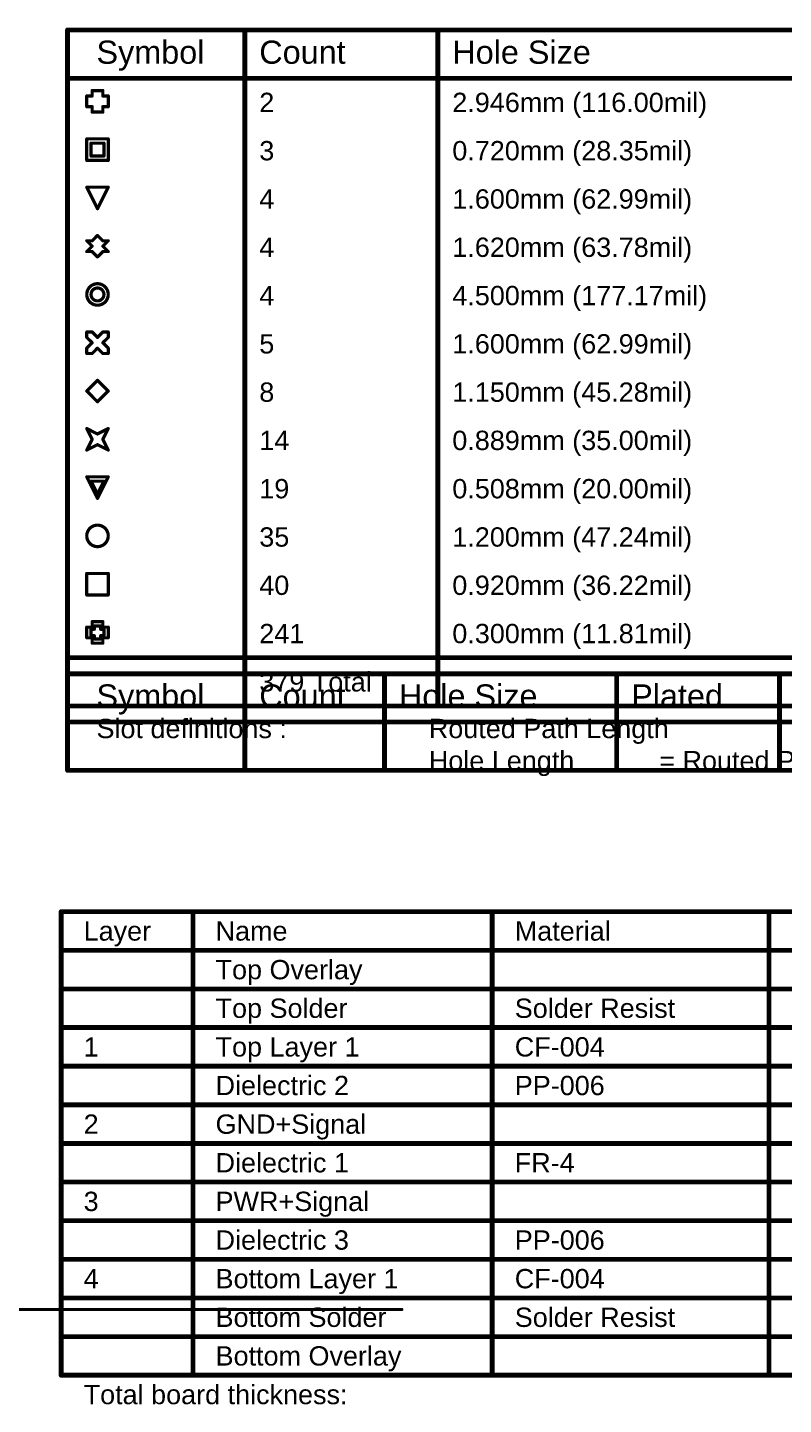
# Model space of a CAD drawing. Header units: inches. Extents: x -0.1 to 17.9, y -0.8 to 4.8.
# Drawn here: x 4.147 to 6.496, y -0.025 to 4.252 of the extents above; entities that cross this region are included whole.
import ezdxf

# ---------------------------------------------------------------- set-up
doc = ezdxf.new("R2010")
doc.units = ezdxf.units.IN
doc.header["$MEASUREMENT"] = 0
for name, color, linetype in [('Drill Drawing', 1, 'Continuous'), ('Fabrication', 76, 'Continuous'), ('Mechanical 8', 56, 'Continuous')]:
    doc.layers.add(name, color=color, linetype=linetype)
doc.styles.add('Arial', font='', dxfattribs={"height": 0.2})
doc.styles.get('Arial').set_extended_font_data('Arial')

msp = doc.modelspace()

# ---------------------------------------------------------------- linework, layer by layer
at = {"layer": 'Drill Drawing'}
for points in [[(4.2715, 4.2449, 0.015, 0.015, 0), (17.8797, 4.2449, 0.015, 0.015, 0)], [(4.2715, 2.1449, 0.015, 0.015, 0), (4.2715, 4.2449, 0.015, 0.015, 0)], [(4.8224, 2.1449, 0.015, 0.015, 0), (4.8224, 4.2449, 0.015, 0.015, 0)], [(5.4222, 2.1449, 0.015, 0.015, 0), (5.4222, 4.2449, 0.015, 0.015, 0)], [(4.2715, 4.0949, 0.015, 0.015, 0), (17.8797, 4.0949, 0.015, 0.015, 0)], [(4.3313, 4.0066, 0.01, 0.01, 0), (4.3313, 4.0399, 0.01, 0.01, 0)], [(4.3313, 4.0399, 0.01, 0.01, 0), (4.348, 4.0399, 0.01, 0.01, 0)], [(4.348, 4.0399, 0.01, 0.01, 0), (4.348, 4.0566, 0.01, 0.01, 0)], [(4.348, 4.0566, 0.01, 0.01, 0), (4.3813, 4.0566, 0.01, 0.01, 0)], [(4.3813, 4.0399, 0.01, 0.01, 0), (4.3813, 4.0566, 0.01, 0.01, 0)], [(4.3813, 4.0399, 0.01, 0.01, 0), (4.398, 4.0399, 0.01, 0.01, 0)], [(4.398, 4.0066, 0.01, 0.01, 0), (4.398, 4.0399, 0.01, 0.01, 0)], [(4.3313, 4.0066, 0.01, 0.01, 0), (4.348, 4.0066, 0.01, 0.01, 0)], [(4.348, 3.9899, 0.01, 0.01, 0), (4.348, 4.0066, 0.01, 0.01, 0)], [(4.348, 3.9899, 0.01, 0.01, 0), (4.3813, 3.9899, 0.01, 0.01, 0)], [(4.3813, 4.0066, 0.01, 0.01, 0), (4.398, 4.0066, 0.01, 0.01, 0)], [(4.3813, 3.9899, 0.01, 0.01, 0), (4.3813, 4.0066, 0.01, 0.01, 0)], [(4.3313, 3.9066, 0.01, 0.01, 0), (4.398, 3.9066, 0.01, 0.01, 0)], [(4.3313, 3.8399, 0.01, 0.01, 0), (4.3313, 3.9066, 0.01, 0.01, 0)], [(4.3446, 3.8933, 0.01, 0.01, 0), (4.3846, 3.8933, 0.01, 0.01, 0)], [(4.3446, 3.8533, 0.01, 0.01, 0), (4.3446, 3.8933, 0.01, 0.01, 0)], [(4.3846, 3.8533, 0.01, 0.01, 0), (4.3846, 3.8933, 0.01, 0.01, 0)], [(4.398, 3.8399, 0.01, 0.01, 0), (4.398, 3.9066, 0.01, 0.01, 0)], [(4.3446, 3.8533, 0.01, 0.01, 0), (4.3846, 3.8533, 0.01, 0.01, 0)], [(4.3313, 3.8399, 0.01, 0.01, 0), (4.398, 3.8399, 0.01, 0.01, 0)], [(4.3313, 3.7566, 0.01, 0.01, 0), (4.398, 3.7566, 0.01, 0.01, 0)], [(4.3313, 3.7566, 0.01, 0.01, 0), (4.3646, 3.6899, 0.01, 0.01, 0)], [(4.3646, 3.6899, 0.01, 0.01, 0), (4.398, 3.7566, 0.01, 0.01, 0)], [(4.3313, 3.5899, 0.01, 0.01, 0), (4.348, 3.5733, 0.01, 0.01, 0)], [(4.3313, 3.5899, 0.01, 0.01, 0), (4.348, 3.5899, 0.01, 0.01, 0)], [(4.348, 3.5899, 0.01, 0.01, 0), (4.3646, 3.6066, 0.01, 0.01, 0)], [(4.3646, 3.6066, 0.01, 0.01, 0), (4.3813, 3.5899, 0.01, 0.01, 0)], [(4.3813, 3.5899, 0.01, 0.01, 0), (4.398, 3.5899, 0.01, 0.01, 0)], [(4.3813, 3.5733, 0.01, 0.01, 0), (4.398, 3.5899, 0.01, 0.01, 0)], [(4.3313, 3.5566, 0.01, 0.01, 0), (4.348, 3.5733, 0.01, 0.01, 0)], [(4.3313, 3.5566, 0.01, 0.01, 0), (4.348, 3.5566, 0.01, 0.01, 0)], [(4.348, 3.5566, 0.01, 0.01, 0), (4.3646, 3.5399, 0.01, 0.01, 0)], [(4.3646, 3.5399, 0.01, 0.01, 0), (4.3813, 3.5566, 0.01, 0.01, 0)], [(4.3813, 3.5733, 0.01, 0.01, 0), (4.398, 3.5566, 0.01, 0.01, 0)], [(4.3813, 3.5566, 0.01, 0.01, 0), (4.398, 3.5566, 0.01, 0.01, 0)], [(4.3313, 3.2899, 0.01, 0.01, 0), (4.3313, 3.3066, 0.01, 0.01, 0)], [(4.3313, 3.3066, 0.01, 0.01, 0), (4.348, 3.3066, 0.01, 0.01, 0)], [(4.3313, 3.2899, 0.01, 0.01, 0), (4.348, 3.2733, 0.01, 0.01, 0)], [(4.348, 3.3066, 0.01, 0.01, 0), (4.3646, 3.2899, 0.01, 0.01, 0)], [(4.3646, 3.2899, 0.01, 0.01, 0), (4.3813, 3.3066, 0.01, 0.01, 0)], [(4.3813, 3.3066, 0.01, 0.01, 0), (4.398, 3.3066, 0.01, 0.01, 0)], [(4.3813, 3.2733, 0.01, 0.01, 0), (4.398, 3.2899, 0.01, 0.01, 0)], [(4.398, 3.2899, 0.01, 0.01, 0), (4.398, 3.3066, 0.01, 0.01, 0)], [(4.3313, 3.2566, 0.01, 0.01, 0), (4.348, 3.2733, 0.01, 0.01, 0)], [(4.3313, 3.2399, 0.01, 0.01, 0), (4.3313, 3.2566, 0.01, 0.01, 0)], [(4.348, 3.2399, 0.01, 0.01, 0), (4.3646, 3.2566, 0.01, 0.01, 0)], [(4.3646, 3.2566, 0.01, 0.01, 0), (4.3813, 3.2399, 0.01, 0.01, 0)], [(4.3813, 3.2733, 0.01, 0.01, 0), (4.398, 3.2566, 0.01, 0.01, 0)], [(4.398, 3.2399, 0.01, 0.01, 0), (4.398, 3.2566, 0.01, 0.01, 0)], [(4.3313, 3.2399, 0.01, 0.01, 0), (4.348, 3.2399, 0.01, 0.01, 0)], [(4.3813, 3.2399, 0.01, 0.01, 0), (4.398, 3.2399, 0.01, 0.01, 0)], [(4.3313, 3.1233, 0.01, 0.01, 0), (4.3646, 3.1566, 0.01, 0.01, 0)], [(4.3313, 3.1233, 0.01, 0.01, 0), (4.3646, 3.0899, 0.01, 0.01, 0)], [(4.3646, 3.1566, 0.01, 0.01, 0), (4.398, 3.1233, 0.01, 0.01, 0)], [(4.3646, 3.0899, 0.01, 0.01, 0), (4.398, 3.1233, 0.01, 0.01, 0)], [(4.3313, 3.0066, 0.01, 0.01, 0), (4.3646, 2.9899, 0.01, 0.01, 0)], [(4.3313, 3.0066, 0.01, 0.01, 0), (4.348, 2.9733, 0.01, 0.01, 0)], [(4.3646, 2.9899, 0.01, 0.01, 0), (4.398, 3.0066, 0.01, 0.01, 0)], [(4.3813, 2.9733, 0.01, 0.01, 0), (4.398, 3.0066, 0.01, 0.01, 0)], [(4.3313, 2.9399, 0.01, 0.01, 0), (4.348, 2.9733, 0.01, 0.01, 0)], [(4.3313, 2.9399, 0.01, 0.01, 0), (4.3646, 2.9566, 0.01, 0.01, 0)], [(4.3646, 2.9566, 0.01, 0.01, 0), (4.398, 2.9399, 0.01, 0.01, 0)], [(4.3813, 2.9733, 0.01, 0.01, 0), (4.398, 2.9399, 0.01, 0.01, 0)], [(4.3313, 2.8566, 0.01, 0.01, 0), (4.398, 2.8566, 0.01, 0.01, 0)], [(4.3313, 2.8566, 0.01, 0.01, 0), (4.3646, 2.7899, 0.01, 0.01, 0)], [(4.3446, 2.8433, 0.01, 0.01, 0), (4.3846, 2.8433, 0.01, 0.01, 0)], [(4.3446, 2.8433, 0.01, 0.01, 0), (4.3646, 2.8033, 0.01, 0.01, 0)], [(4.3646, 2.7899, 0.01, 0.01, 0), (4.398, 2.8566, 0.01, 0.01, 0)], [(4.3646, 2.8033, 0.01, 0.01, 0), (4.3846, 2.8433, 0.01, 0.01, 0)], [(4.3313, 2.5566, 0.01, 0.01, 0), (4.398, 2.5566, 0.01, 0.01, 0)], [(4.3313, 2.4899, 0.01, 0.01, 0), (4.3313, 2.5566, 0.01, 0.01, 0)], [(4.398, 2.4899, 0.01, 0.01, 0), (4.398, 2.5566, 0.01, 0.01, 0)], [(4.3313, 2.4899, 0.01, 0.01, 0), (4.398, 2.4899, 0.01, 0.01, 0)], [(4.348, 2.3899, 0.01, 0.01, 0), (4.348, 2.4066, 0.01, 0.01, 0)], [(4.348, 2.4066, 0.01, 0.01, 0), (4.3813, 2.4066, 0.01, 0.01, 0)], [(4.3546, 2.3833, 0.01, 0.01, 0), (4.3546, 2.3933, 0.01, 0.01, 0)], [(4.3546, 2.3933, 0.01, 0.01, 0), (4.3746, 2.3933, 0.01, 0.01, 0)], [(4.3746, 2.3833, 0.01, 0.01, 0), (4.3746, 2.3933, 0.01, 0.01, 0)], [(4.3813, 2.3899, 0.01, 0.01, 0), (4.3813, 2.4066, 0.01, 0.01, 0)], [(4.3313, 2.3566, 0.01, 0.01, 0), (4.3313, 2.3899, 0.01, 0.01, 0)], [(4.3313, 2.3899, 0.01, 0.01, 0), (4.348, 2.3899, 0.01, 0.01, 0)], [(4.3313, 2.3566, 0.01, 0.01, 0), (4.348, 2.3566, 0.01, 0.01, 0)], [(4.3446, 2.3633, 0.01, 0.01, 0), (4.3446, 2.3833, 0.01, 0.01, 0)], [(4.3446, 2.3833, 0.01, 0.01, 0), (4.3546, 2.3833, 0.01, 0.01, 0)], [(4.3446, 2.3633, 0.01, 0.01, 0), (4.3546, 2.3633, 0.01, 0.01, 0)], [(4.348, 2.3399, 0.01, 0.01, 0), (4.348, 2.3566, 0.01, 0.01, 0)], [(4.3546, 2.3533, 0.01, 0.01, 0), (4.3546, 2.3633, 0.01, 0.01, 0)], [(4.3546, 2.3533, 0.01, 0.01, 0), (4.3746, 2.3533, 0.01, 0.01, 0)], [(4.3746, 2.3833, 0.01, 0.01, 0), (4.3846, 2.3833, 0.01, 0.01, 0)], [(4.3746, 2.3633, 0.01, 0.01, 0), (4.3846, 2.3633, 0.01, 0.01, 0)], [(4.3746, 2.3533, 0.01, 0.01, 0), (4.3746, 2.3633, 0.01, 0.01, 0)], [(4.3813, 2.3899, 0.01, 0.01, 0), (4.398, 2.3899, 0.01, 0.01, 0)], [(4.3813, 2.3566, 0.01, 0.01, 0), (4.398, 2.3566, 0.01, 0.01, 0)], [(4.3813, 2.3399, 0.01, 0.01, 0), (4.3813, 2.3566, 0.01, 0.01, 0)], [(4.3846, 2.3633, 0.01, 0.01, 0), (4.3846, 2.3833, 0.01, 0.01, 0)], [(4.398, 2.3566, 0.01, 0.01, 0), (4.398, 2.3899, 0.01, 0.01, 0)], [(4.348, 2.3399, 0.01, 0.01, 0), (4.3813, 2.3399, 0.01, 0.01, 0)], [(4.2715, 2.2949, 0.015, 0.015, 0), (17.8797, 2.2949, 0.015, 0.015, 0)], [(4.2715, 2.245, 0.015, 0.015, 0), (16.1822, 2.245, 0.015, 0.015, 0)], [(4.2715, 1.945, 0.015, 0.015, 0), (4.2715, 2.245, 0.015, 0.015, 0)], [(4.8224, 1.945, 0.015, 0.015, 0), (4.8224, 2.245, 0.015, 0.015, 0)], [(5.2563, 1.945, 0.015, 0.015, 0), (5.2563, 2.245, 0.015, 0.015, 0)], [(5.9781, 1.945, 0.015, 0.015, 0), (5.9781, 2.245, 0.015, 0.015, 0)], [(6.484, 1.945, 0.015, 0.015, 0), (6.484, 2.245, 0.015, 0.015, 0)], [(4.2715, 2.1449, 0.015, 0.015, 0), (17.8797, 2.1449, 0.015, 0.015, 0)], [(4.2715, 2.095, 0.015, 0.015, 0), (16.1822, 2.095, 0.015, 0.015, 0)], [(4.2715, 2.095, 0.015, 0.015, 0), (16.1822, 2.095, 0.015, 0.015, 0)], [(4.2715, 1.945, 0.015, 0.015, 0), (16.1822, 1.945, 0.015, 0.015, 0)]]:
    msp.add_lwpolyline(points, format="xyseb", dxfattribs=at)
for points in [[(4.2678, 4.2449, 0.0075, 0.0075, 1), (4.2752, 4.2449, 0.0075, 0.0075, 1)], [(4.2678, 4.2449, 0.0075, 0.0075, 1), (4.2752, 4.2449, 0.0075, 0.0075, 1)], [(4.8186, 4.2449, 0.0075, 0.0075, 1), (4.8261, 4.2449, 0.0075, 0.0075, 1)], [(5.4185, 4.2449, 0.0075, 0.0075, 1), (5.426, 4.2449, 0.0075, 0.0075, 1)], [(4.2678, 4.0949, 0.0075, 0.0075, 1), (4.2752, 4.0949, 0.0075, 0.0075, 1)], [(4.3288, 4.0399, 0.005, 0.005, 1), (4.3338, 4.0399, 0.005, 0.005, 1)], [(4.3288, 4.0399, 0.005, 0.005, 1), (4.3338, 4.0399, 0.005, 0.005, 1)], [(4.3455, 4.0566, 0.005, 0.005, 1), (4.3505, 4.0566, 0.005, 0.005, 1)], [(4.3455, 4.0566, 0.005, 0.005, 1), (4.3505, 4.0566, 0.005, 0.005, 1)], [(4.3455, 4.0399, 0.005, 0.005, 1), (4.3505, 4.0399, 0.005, 0.005, 1)], [(4.3455, 4.0399, 0.005, 0.005, 1), (4.3505, 4.0399, 0.005, 0.005, 1)], [(4.3788, 4.0566, 0.005, 0.005, 1), (4.3838, 4.0566, 0.005, 0.005, 1)], [(4.3788, 4.0566, 0.005, 0.005, 1), (4.3838, 4.0566, 0.005, 0.005, 1)], [(4.3788, 4.0399, 0.005, 0.005, 1), (4.3838, 4.0399, 0.005, 0.005, 1)], [(4.3788, 4.0399, 0.005, 0.005, 1), (4.3838, 4.0399, 0.005, 0.005, 1)], [(4.3955, 4.0399, 0.005, 0.005, 1), (4.4005, 4.0399, 0.005, 0.005, 1)], [(4.3955, 4.0399, 0.005, 0.005, 1), (4.4005, 4.0399, 0.005, 0.005, 1)], [(4.3288, 4.0066, 0.005, 0.005, 1), (4.3338, 4.0066, 0.005, 0.005, 1)], [(4.3288, 4.0066, 0.005, 0.005, 1), (4.3338, 4.0066, 0.005, 0.005, 1)], [(4.3455, 4.0066, 0.005, 0.005, 1), (4.3505, 4.0066, 0.005, 0.005, 1)], [(4.3455, 4.0066, 0.005, 0.005, 1), (4.3505, 4.0066, 0.005, 0.005, 1)], [(4.3455, 3.9899, 0.005, 0.005, 1), (4.3505, 3.9899, 0.005, 0.005, 1)], [(4.3455, 3.9899, 0.005, 0.005, 1), (4.3505, 3.9899, 0.005, 0.005, 1)], [(4.3788, 4.0066, 0.005, 0.005, 1), (4.3838, 4.0066, 0.005, 0.005, 1)], [(4.3788, 4.0066, 0.005, 0.005, 1), (4.3838, 4.0066, 0.005, 0.005, 1)], [(4.3788, 3.9899, 0.005, 0.005, 1), (4.3838, 3.9899, 0.005, 0.005, 1)], [(4.3788, 3.9899, 0.005, 0.005, 1), (4.3838, 3.9899, 0.005, 0.005, 1)], [(4.3955, 4.0066, 0.005, 0.005, 1), (4.4005, 4.0066, 0.005, 0.005, 1)], [(4.3955, 4.0066, 0.005, 0.005, 1), (4.4005, 4.0066, 0.005, 0.005, 1)], [(4.3288, 3.9066, 0.005, 0.005, 1), (4.3338, 3.9066, 0.005, 0.005, 1)], [(4.3288, 3.9066, 0.005, 0.005, 1), (4.3338, 3.9066, 0.005, 0.005, 1)], [(4.3421, 3.8933, 0.005, 0.005, 1), (4.3471, 3.8933, 0.005, 0.005, 1)], [(4.3421, 3.8933, 0.005, 0.005, 1), (4.3471, 3.8933, 0.005, 0.005, 1)], [(4.3821, 3.8933, 0.005, 0.005, 1), (4.3871, 3.8933, 0.005, 0.005, 1)], [(4.3821, 3.8933, 0.005, 0.005, 1), (4.3871, 3.8933, 0.005, 0.005, 1)], [(4.3955, 3.9066, 0.005, 0.005, 1), (4.4005, 3.9066, 0.005, 0.005, 1)], [(4.3955, 3.9066, 0.005, 0.005, 1), (4.4005, 3.9066, 0.005, 0.005, 1)], [(4.3421, 3.8533, 0.005, 0.005, 1), (4.3471, 3.8533, 0.005, 0.005, 1)], [(4.3421, 3.8533, 0.005, 0.005, 1), (4.3471, 3.8533, 0.005, 0.005, 1)], [(4.3821, 3.8533, 0.005, 0.005, 1), (4.3871, 3.8533, 0.005, 0.005, 1)], [(4.3821, 3.8533, 0.005, 0.005, 1), (4.3871, 3.8533, 0.005, 0.005, 1)], [(4.3288, 3.8399, 0.005, 0.005, 1), (4.3338, 3.8399, 0.005, 0.005, 1)], [(4.3288, 3.8399, 0.005, 0.005, 1), (4.3338, 3.8399, 0.005, 0.005, 1)], [(4.3955, 3.8399, 0.005, 0.005, 1), (4.4005, 3.8399, 0.005, 0.005, 1)], [(4.3955, 3.8399, 0.005, 0.005, 1), (4.4005, 3.8399, 0.005, 0.005, 1)], [(4.3288, 3.7566, 0.005, 0.005, 1), (4.3338, 3.7566, 0.005, 0.005, 1)], [(4.3288, 3.7566, 0.005, 0.005, 1), (4.3338, 3.7566, 0.005, 0.005, 1)], [(4.3955, 3.7566, 0.005, 0.005, 1), (4.4005, 3.7566, 0.005, 0.005, 1)], [(4.3955, 3.7566, 0.005, 0.005, 1), (4.4005, 3.7566, 0.005, 0.005, 1)], [(4.3621, 3.6899, 0.005, 0.005, 1), (4.3671, 3.6899, 0.005, 0.005, 1)], [(4.3621, 3.6899, 0.005, 0.005, 1), (4.3671, 3.6899, 0.005, 0.005, 1)], [(4.3288, 3.5899, 0.005, 0.005, 1), (4.3338, 3.5899, 0.005, 0.005, 1)], [(4.3288, 3.5899, 0.005, 0.005, 1), (4.3338, 3.5899, 0.005, 0.005, 1)], [(4.3455, 3.5899, 0.005, 0.005, 1), (4.3505, 3.5899, 0.005, 0.005, 1)], [(4.3455, 3.5899, 0.005, 0.005, 1), (4.3505, 3.5899, 0.005, 0.005, 1)], [(4.3621, 3.6066, 0.005, 0.005, 1), (4.3671, 3.6066, 0.005, 0.005, 1)], [(4.3621, 3.6066, 0.005, 0.005, 1), (4.3671, 3.6066, 0.005, 0.005, 1)], [(4.3788, 3.5899, 0.005, 0.005, 1), (4.3838, 3.5899, 0.005, 0.005, 1)], [(4.3788, 3.5899, 0.005, 0.005, 1), (4.3838, 3.5899, 0.005, 0.005, 1)], [(4.3955, 3.5899, 0.005, 0.005, 1), (4.4005, 3.5899, 0.005, 0.005, 1)], [(4.3955, 3.5899, 0.005, 0.005, 1), (4.4005, 3.5899, 0.005, 0.005, 1)], [(4.3288, 3.5566, 0.005, 0.005, 1), (4.3338, 3.5566, 0.005, 0.005, 1)], [(4.3288, 3.5566, 0.005, 0.005, 1), (4.3338, 3.5566, 0.005, 0.005, 1)], [(4.3455, 3.5733, 0.005, 0.005, 1), (4.3505, 3.5733, 0.005, 0.005, 1)], [(4.3455, 3.5733, 0.005, 0.005, 1), (4.3505, 3.5733, 0.005, 0.005, 1)], [(4.3455, 3.5566, 0.005, 0.005, 1), (4.3505, 3.5566, 0.005, 0.005, 1)], [(4.3455, 3.5566, 0.005, 0.005, 1), (4.3505, 3.5566, 0.005, 0.005, 1)], [(4.3788, 3.5733, 0.005, 0.005, 1), (4.3838, 3.5733, 0.005, 0.005, 1)], [(4.3788, 3.5733, 0.005, 0.005, 1), (4.3838, 3.5733, 0.005, 0.005, 1)], [(4.3788, 3.5566, 0.005, 0.005, 1), (4.3838, 3.5566, 0.005, 0.005, 1)], [(4.3788, 3.5566, 0.005, 0.005, 1), (4.3838, 3.5566, 0.005, 0.005, 1)], [(4.3955, 3.5566, 0.005, 0.005, 1), (4.4005, 3.5566, 0.005, 0.005, 1)], [(4.3955, 3.5566, 0.005, 0.005, 1), (4.4005, 3.5566, 0.005, 0.005, 1)], [(4.3621, 3.5399, 0.005, 0.005, 1), (4.3671, 3.5399, 0.005, 0.005, 1)], [(4.3621, 3.5399, 0.005, 0.005, 1), (4.3671, 3.5399, 0.005, 0.005, 1)], [(4.398, 3.4233, 0.01, 0.01, 1), (4.3313, 3.4233, 0.01, 0.01, 1)], [(4.3288, 3.4233, 0.005, 0.005, 1), (4.3338, 3.4233, 0.005, 0.005, 1)], [(4.3846, 3.4233, 0.01, 0.01, 1), (4.3446, 3.4233, 0.01, 0.01, 1)], [(4.3421, 3.4233, 0.005, 0.005, 1), (4.3471, 3.4233, 0.005, 0.005, 1)], [(4.3821, 3.4233, 0.005, 0.005, 1), (4.3871, 3.4233, 0.005, 0.005, 1)], [(4.3955, 3.4233, 0.005, 0.005, 1), (4.4005, 3.4233, 0.005, 0.005, 1)], [(4.3288, 3.3066, 0.005, 0.005, 1), (4.3338, 3.3066, 0.005, 0.005, 1)], [(4.3288, 3.3066, 0.005, 0.005, 1), (4.3338, 3.3066, 0.005, 0.005, 1)], [(4.3288, 3.2899, 0.005, 0.005, 1), (4.3338, 3.2899, 0.005, 0.005, 1)], [(4.3288, 3.2899, 0.005, 0.005, 1), (4.3338, 3.2899, 0.005, 0.005, 1)], [(4.3455, 3.3066, 0.005, 0.005, 1), (4.3505, 3.3066, 0.005, 0.005, 1)], [(4.3455, 3.3066, 0.005, 0.005, 1), (4.3505, 3.3066, 0.005, 0.005, 1)], [(4.3621, 3.2899, 0.005, 0.005, 1), (4.3671, 3.2899, 0.005, 0.005, 1)], [(4.3621, 3.2899, 0.005, 0.005, 1), (4.3671, 3.2899, 0.005, 0.005, 1)], [(4.3788, 3.3066, 0.005, 0.005, 1), (4.3838, 3.3066, 0.005, 0.005, 1)], [(4.3788, 3.3066, 0.005, 0.005, 1), (4.3838, 3.3066, 0.005, 0.005, 1)], [(4.3955, 3.3066, 0.005, 0.005, 1), (4.4005, 3.3066, 0.005, 0.005, 1)], [(4.3955, 3.3066, 0.005, 0.005, 1), (4.4005, 3.3066, 0.005, 0.005, 1)], [(4.3955, 3.2899, 0.005, 0.005, 1), (4.4005, 3.2899, 0.005, 0.005, 1)], [(4.3955, 3.2899, 0.005, 0.005, 1), (4.4005, 3.2899, 0.005, 0.005, 1)], [(4.3288, 3.2566, 0.005, 0.005, 1), (4.3338, 3.2566, 0.005, 0.005, 1)], [(4.3288, 3.2566, 0.005, 0.005, 1), (4.3338, 3.2566, 0.005, 0.005, 1)], [(4.3455, 3.2733, 0.005, 0.005, 1), (4.3505, 3.2733, 0.005, 0.005, 1)], [(4.3455, 3.2733, 0.005, 0.005, 1), (4.3505, 3.2733, 0.005, 0.005, 1)], [(4.3621, 3.2566, 0.005, 0.005, 1), (4.3671, 3.2566, 0.005, 0.005, 1)], [(4.3621, 3.2566, 0.005, 0.005, 1), (4.3671, 3.2566, 0.005, 0.005, 1)], [(4.3788, 3.2733, 0.005, 0.005, 1), (4.3838, 3.2733, 0.005, 0.005, 1)], [(4.3788, 3.2733, 0.005, 0.005, 1), (4.3838, 3.2733, 0.005, 0.005, 1)], [(4.3955, 3.2566, 0.005, 0.005, 1), (4.4005, 3.2566, 0.005, 0.005, 1)], [(4.3955, 3.2566, 0.005, 0.005, 1), (4.4005, 3.2566, 0.005, 0.005, 1)], [(4.3288, 3.2399, 0.005, 0.005, 1), (4.3338, 3.2399, 0.005, 0.005, 1)], [(4.3288, 3.2399, 0.005, 0.005, 1), (4.3338, 3.2399, 0.005, 0.005, 1)], [(4.3455, 3.2399, 0.005, 0.005, 1), (4.3505, 3.2399, 0.005, 0.005, 1)], [(4.3455, 3.2399, 0.005, 0.005, 1), (4.3505, 3.2399, 0.005, 0.005, 1)], [(4.3788, 3.2399, 0.005, 0.005, 1), (4.3838, 3.2399, 0.005, 0.005, 1)], [(4.3788, 3.2399, 0.005, 0.005, 1), (4.3838, 3.2399, 0.005, 0.005, 1)], [(4.3955, 3.2399, 0.005, 0.005, 1), (4.4005, 3.2399, 0.005, 0.005, 1)], [(4.3955, 3.2399, 0.005, 0.005, 1), (4.4005, 3.2399, 0.005, 0.005, 1)], [(4.3288, 3.1233, 0.005, 0.005, 1), (4.3338, 3.1233, 0.005, 0.005, 1)], [(4.3288, 3.1233, 0.005, 0.005, 1), (4.3338, 3.1233, 0.005, 0.005, 1)], [(4.3621, 3.1566, 0.005, 0.005, 1), (4.3671, 3.1566, 0.005, 0.005, 1)], [(4.3621, 3.1566, 0.005, 0.005, 1), (4.3671, 3.1566, 0.005, 0.005, 1)], [(4.3955, 3.1233, 0.005, 0.005, 1), (4.4005, 3.1233, 0.005, 0.005, 1)], [(4.3955, 3.1233, 0.005, 0.005, 1), (4.4005, 3.1233, 0.005, 0.005, 1)], [(4.3621, 3.0899, 0.005, 0.005, 1), (4.3671, 3.0899, 0.005, 0.005, 1)], [(4.3621, 3.0899, 0.005, 0.005, 1), (4.3671, 3.0899, 0.005, 0.005, 1)], [(4.3288, 3.0066, 0.005, 0.005, 1), (4.3338, 3.0066, 0.005, 0.005, 1)], [(4.3288, 3.0066, 0.005, 0.005, 1), (4.3338, 3.0066, 0.005, 0.005, 1)], [(4.3621, 2.9899, 0.005, 0.005, 1), (4.3671, 2.9899, 0.005, 0.005, 1)], [(4.3621, 2.9899, 0.005, 0.005, 1), (4.3671, 2.9899, 0.005, 0.005, 1)], [(4.3955, 3.0066, 0.005, 0.005, 1), (4.4005, 3.0066, 0.005, 0.005, 1)], [(4.3955, 3.0066, 0.005, 0.005, 1), (4.4005, 3.0066, 0.005, 0.005, 1)], [(4.3455, 2.9733, 0.005, 0.005, 1), (4.3505, 2.9733, 0.005, 0.005, 1)], [(4.3455, 2.9733, 0.005, 0.005, 1), (4.3505, 2.9733, 0.005, 0.005, 1)], [(4.3621, 2.9566, 0.005, 0.005, 1), (4.3671, 2.9566, 0.005, 0.005, 1)], [(4.3621, 2.9566, 0.005, 0.005, 1), (4.3671, 2.9566, 0.005, 0.005, 1)], [(4.3788, 2.9733, 0.005, 0.005, 1), (4.3838, 2.9733, 0.005, 0.005, 1)], [(4.3788, 2.9733, 0.005, 0.005, 1), (4.3838, 2.9733, 0.005, 0.005, 1)], [(4.3288, 2.9399, 0.005, 0.005, 1), (4.3338, 2.9399, 0.005, 0.005, 1)], [(4.3288, 2.9399, 0.005, 0.005, 1), (4.3338, 2.9399, 0.005, 0.005, 1)], [(4.3955, 2.9399, 0.005, 0.005, 1), (4.4005, 2.9399, 0.005, 0.005, 1)], [(4.3955, 2.9399, 0.005, 0.005, 1), (4.4005, 2.9399, 0.005, 0.005, 1)], [(4.3288, 2.8566, 0.005, 0.005, 1), (4.3338, 2.8566, 0.005, 0.005, 1)], [(4.3288, 2.8566, 0.005, 0.005, 1), (4.3338, 2.8566, 0.005, 0.005, 1)], [(4.3421, 2.8433, 0.005, 0.005, 1), (4.3471, 2.8433, 0.005, 0.005, 1)], [(4.3421, 2.8433, 0.005, 0.005, 1), (4.3471, 2.8433, 0.005, 0.005, 1)], [(4.3821, 2.8433, 0.005, 0.005, 1), (4.3871, 2.8433, 0.005, 0.005, 1)], [(4.3821, 2.8433, 0.005, 0.005, 1), (4.3871, 2.8433, 0.005, 0.005, 1)], [(4.3955, 2.8566, 0.005, 0.005, 1), (4.4005, 2.8566, 0.005, 0.005, 1)], [(4.3955, 2.8566, 0.005, 0.005, 1), (4.4005, 2.8566, 0.005, 0.005, 1)], [(4.3621, 2.8033, 0.005, 0.005, 1), (4.3671, 2.8033, 0.005, 0.005, 1)], [(4.3621, 2.8033, 0.005, 0.005, 1), (4.3671, 2.8033, 0.005, 0.005, 1)], [(4.3621, 2.7899, 0.005, 0.005, 1), (4.3671, 2.7899, 0.005, 0.005, 1)], [(4.3621, 2.7899, 0.005, 0.005, 1), (4.3671, 2.7899, 0.005, 0.005, 1)], [(4.398, 2.6733, 0.01, 0.01, 1), (4.3313, 2.6733, 0.01, 0.01, 1)], [(4.3288, 2.6733, 0.005, 0.005, 1), (4.3338, 2.6733, 0.005, 0.005, 1)], [(4.3955, 2.6733, 0.005, 0.005, 1), (4.4005, 2.6733, 0.005, 0.005, 1)], [(4.3288, 2.5566, 0.005, 0.005, 1), (4.3338, 2.5566, 0.005, 0.005, 1)], [(4.3288, 2.5566, 0.005, 0.005, 1), (4.3338, 2.5566, 0.005, 0.005, 1)], [(4.3955, 2.5566, 0.005, 0.005, 1), (4.4005, 2.5566, 0.005, 0.005, 1)], [(4.3955, 2.5566, 0.005, 0.005, 1), (4.4005, 2.5566, 0.005, 0.005, 1)], [(4.3288, 2.4899, 0.005, 0.005, 1), (4.3338, 2.4899, 0.005, 0.005, 1)], [(4.3288, 2.4899, 0.005, 0.005, 1), (4.3338, 2.4899, 0.005, 0.005, 1)], [(4.3955, 2.4899, 0.005, 0.005, 1), (4.4005, 2.4899, 0.005, 0.005, 1)], [(4.3955, 2.4899, 0.005, 0.005, 1), (4.4005, 2.4899, 0.005, 0.005, 1)], [(4.3455, 2.4066, 0.005, 0.005, 1), (4.3505, 2.4066, 0.005, 0.005, 1)], [(4.3455, 2.4066, 0.005, 0.005, 1), (4.3505, 2.4066, 0.005, 0.005, 1)], [(4.3521, 2.3933, 0.005, 0.005, 1), (4.3571, 2.3933, 0.005, 0.005, 1)], [(4.3521, 2.3933, 0.005, 0.005, 1), (4.3571, 2.3933, 0.005, 0.005, 1)], [(4.3721, 2.3933, 0.005, 0.005, 1), (4.3771, 2.3933, 0.005, 0.005, 1)], [(4.3721, 2.3933, 0.005, 0.005, 1), (4.3771, 2.3933, 0.005, 0.005, 1)], [(4.3788, 2.4066, 0.005, 0.005, 1), (4.3838, 2.4066, 0.005, 0.005, 1)], [(4.3788, 2.4066, 0.005, 0.005, 1), (4.3838, 2.4066, 0.005, 0.005, 1)], [(4.3288, 2.3899, 0.005, 0.005, 1), (4.3338, 2.3899, 0.005, 0.005, 1)], [(4.3288, 2.3899, 0.005, 0.005, 1), (4.3338, 2.3899, 0.005, 0.005, 1)], [(4.3288, 2.3566, 0.005, 0.005, 1), (4.3338, 2.3566, 0.005, 0.005, 1)], [(4.3288, 2.3566, 0.005, 0.005, 1), (4.3338, 2.3566, 0.005, 0.005, 1)], [(4.3421, 2.3833, 0.005, 0.005, 1), (4.3471, 2.3833, 0.005, 0.005, 1)], [(4.3421, 2.3833, 0.005, 0.005, 1), (4.3471, 2.3833, 0.005, 0.005, 1)], [(4.3421, 2.3633, 0.005, 0.005, 1), (4.3471, 2.3633, 0.005, 0.005, 1)], [(4.3421, 2.3633, 0.005, 0.005, 1), (4.3471, 2.3633, 0.005, 0.005, 1)], [(4.3455, 2.3899, 0.005, 0.005, 1), (4.3505, 2.3899, 0.005, 0.005, 1)], [(4.3455, 2.3899, 0.005, 0.005, 1), (4.3505, 2.3899, 0.005, 0.005, 1)], [(4.3455, 2.3566, 0.005, 0.005, 1), (4.3505, 2.3566, 0.005, 0.005, 1)], [(4.3455, 2.3566, 0.005, 0.005, 1), (4.3505, 2.3566, 0.005, 0.005, 1)], [(4.3521, 2.3833, 0.005, 0.005, 1), (4.3571, 2.3833, 0.005, 0.005, 1)], [(4.3521, 2.3833, 0.005, 0.005, 1), (4.3571, 2.3833, 0.005, 0.005, 1)], [(4.3521, 2.3633, 0.005, 0.005, 1), (4.3571, 2.3633, 0.005, 0.005, 1)], [(4.3521, 2.3633, 0.005, 0.005, 1), (4.3571, 2.3633, 0.005, 0.005, 1)], [(4.3521, 2.3533, 0.005, 0.005, 1), (4.3571, 2.3533, 0.005, 0.005, 1)], [(4.3521, 2.3533, 0.005, 0.005, 1), (4.3571, 2.3533, 0.005, 0.005, 1)], [(4.3721, 2.3833, 0.005, 0.005, 1), (4.3771, 2.3833, 0.005, 0.005, 1)], [(4.3721, 2.3833, 0.005, 0.005, 1), (4.3771, 2.3833, 0.005, 0.005, 1)], [(4.3721, 2.3633, 0.005, 0.005, 1), (4.3771, 2.3633, 0.005, 0.005, 1)], [(4.3721, 2.3633, 0.005, 0.005, 1), (4.3771, 2.3633, 0.005, 0.005, 1)], [(4.3721, 2.3533, 0.005, 0.005, 1), (4.3771, 2.3533, 0.005, 0.005, 1)], [(4.3721, 2.3533, 0.005, 0.005, 1), (4.3771, 2.3533, 0.005, 0.005, 1)], [(4.3788, 2.3899, 0.005, 0.005, 1), (4.3838, 2.3899, 0.005, 0.005, 1)], [(4.3788, 2.3899, 0.005, 0.005, 1), (4.3838, 2.3899, 0.005, 0.005, 1)], [(4.3788, 2.3566, 0.005, 0.005, 1), (4.3838, 2.3566, 0.005, 0.005, 1)], [(4.3788, 2.3566, 0.005, 0.005, 1), (4.3838, 2.3566, 0.005, 0.005, 1)], [(4.3821, 2.3833, 0.005, 0.005, 1), (4.3871, 2.3833, 0.005, 0.005, 1)], [(4.3821, 2.3833, 0.005, 0.005, 1), (4.3871, 2.3833, 0.005, 0.005, 1)], [(4.3821, 2.3633, 0.005, 0.005, 1), (4.3871, 2.3633, 0.005, 0.005, 1)], [(4.3821, 2.3633, 0.005, 0.005, 1), (4.3871, 2.3633, 0.005, 0.005, 1)], [(4.3955, 2.3899, 0.005, 0.005, 1), (4.4005, 2.3899, 0.005, 0.005, 1)], [(4.3955, 2.3899, 0.005, 0.005, 1), (4.4005, 2.3899, 0.005, 0.005, 1)], [(4.3955, 2.3566, 0.005, 0.005, 1), (4.4005, 2.3566, 0.005, 0.005, 1)], [(4.3955, 2.3566, 0.005, 0.005, 1), (4.4005, 2.3566, 0.005, 0.005, 1)], [(4.3455, 2.3399, 0.005, 0.005, 1), (4.3505, 2.3399, 0.005, 0.005, 1)], [(4.3455, 2.3399, 0.005, 0.005, 1), (4.3505, 2.3399, 0.005, 0.005, 1)], [(4.3788, 2.3399, 0.005, 0.005, 1), (4.3838, 2.3399, 0.005, 0.005, 1)], [(4.3788, 2.3399, 0.005, 0.005, 1), (4.3838, 2.3399, 0.005, 0.005, 1)], [(4.2678, 2.2949, 0.0075, 0.0075, 1), (4.2752, 2.2949, 0.0075, 0.0075, 1)], [(4.2678, 2.245, 0.0075, 0.0075, 1), (4.2752, 2.245, 0.0075, 0.0075, 1)], [(4.2678, 2.245, 0.0075, 0.0075, 1), (4.2752, 2.245, 0.0075, 0.0075, 1)], [(4.8186, 2.245, 0.0075, 0.0075, 1), (4.8261, 2.245, 0.0075, 0.0075, 1)], [(5.2525, 2.245, 0.0075, 0.0075, 1), (5.26, 2.245, 0.0075, 0.0075, 1)], [(5.9743, 2.245, 0.0075, 0.0075, 1), (5.9818, 2.245, 0.0075, 0.0075, 1)], [(6.4802, 2.245, 0.0075, 0.0075, 1), (6.4877, 2.245, 0.0075, 0.0075, 1)], [(4.2678, 2.1449, 0.0075, 0.0075, 1), (4.2752, 2.1449, 0.0075, 0.0075, 1)], [(4.2678, 2.1449, 0.0075, 0.0075, 1), (4.2752, 2.1449, 0.0075, 0.0075, 1)], [(4.8186, 2.1449, 0.0075, 0.0075, 1), (4.8261, 2.1449, 0.0075, 0.0075, 1)], [(5.4185, 2.1449, 0.0075, 0.0075, 1), (5.426, 2.1449, 0.0075, 0.0075, 1)], [(4.2678, 2.095, 0.0075, 0.0075, 1), (4.2752, 2.095, 0.0075, 0.0075, 1)], [(4.2678, 2.095, 0.0075, 0.0075, 1), (4.2752, 2.095, 0.0075, 0.0075, 1)], [(4.2678, 1.945, 0.0075, 0.0075, 1), (4.2752, 1.945, 0.0075, 0.0075, 1)], [(4.2678, 1.945, 0.0075, 0.0075, 1), (4.2752, 1.945, 0.0075, 0.0075, 1)], [(4.8186, 1.945, 0.0075, 0.0075, 1), (4.8261, 1.945, 0.0075, 0.0075, 1)], [(5.2525, 1.945, 0.0075, 0.0075, 1), (5.26, 1.945, 0.0075, 0.0075, 1)], [(5.9743, 1.945, 0.0075, 0.0075, 1), (5.9818, 1.945, 0.0075, 0.0075, 1)], [(6.4802, 1.945, 0.0075, 0.0075, 1), (6.4877, 1.945, 0.0075, 0.0075, 1)]]:
    msp.add_lwpolyline(points, format="xyseb", close=True, dxfattribs=at)
at = {"layer": 'Fabrication'}
for points in [[(4.2516, 1.506, 0.015, 0.015, 0), (8.7904, 1.506, 0.015, 0.015, 0)], [(4.2516, 0.066, 0.015, 0.015, 0), (4.2516, 1.506, 0.015, 0.015, 0)], [(4.6615, 0.066, 0.015, 0.015, 0), (4.6615, 1.506, 0.015, 0.015, 0)], [(5.5912, 0.066, 0.015, 0.015, 0), (5.5912, 1.506, 0.015, 0.015, 0)], [(6.451, 0.066, 0.015, 0.015, 0), (6.451, 1.506, 0.015, 0.015, 0)], [(4.2516, 1.386, 0.015, 0.015, 0), (8.7904, 1.386, 0.015, 0.015, 0)], [(4.2516, 1.266, 0.015, 0.015, 0), (4.6615, 1.266, 0.015, 0.015, 0)], [(4.6615, 1.266, 0.015, 0.015, 0), (5.5912, 1.266, 0.015, 0.015, 0)], [(5.5912, 1.266, 0.015, 0.015, 0), (6.451, 1.266, 0.015, 0.015, 0)], [(6.451, 1.266, 0.015, 0.015, 0), (7.1008, 1.266, 0.015, 0.015, 0)], [(4.2516, 1.146, 0.015, 0.015, 0), (4.6615, 1.146, 0.015, 0.015, 0)], [(4.6615, 1.146, 0.015, 0.015, 0), (5.5912, 1.146, 0.015, 0.015, 0)], [(5.5912, 1.146, 0.015, 0.015, 0), (6.451, 1.146, 0.015, 0.015, 0)], [(6.451, 1.146, 0.015, 0.015, 0), (7.1008, 1.146, 0.015, 0.015, 0)], [(4.2516, 1.026, 0.015, 0.015, 0), (4.6615, 1.026, 0.015, 0.015, 0)], [(4.6615, 1.026, 0.015, 0.015, 0), (5.5912, 1.026, 0.015, 0.015, 0)], [(5.5912, 1.026, 0.015, 0.015, 0), (6.451, 1.026, 0.015, 0.015, 0)], [(6.451, 1.026, 0.015, 0.015, 0), (7.1008, 1.026, 0.015, 0.015, 0)], [(4.2516, 0.906, 0.015, 0.015, 0), (4.6615, 0.906, 0.015, 0.015, 0)], [(4.6615, 0.906, 0.015, 0.015, 0), (5.5912, 0.906, 0.015, 0.015, 0)], [(5.5912, 0.906, 0.015, 0.015, 0), (6.451, 0.906, 0.015, 0.015, 0)], [(6.451, 0.906, 0.015, 0.015, 0), (7.1008, 0.906, 0.015, 0.015, 0)], [(4.2516, 0.786, 0.015, 0.015, 0), (4.6615, 0.786, 0.015, 0.015, 0)], [(4.6615, 0.786, 0.015, 0.015, 0), (5.5912, 0.786, 0.015, 0.015, 0)], [(5.5912, 0.786, 0.015, 0.015, 0), (6.451, 0.786, 0.015, 0.015, 0)], [(6.451, 0.786, 0.015, 0.015, 0), (7.1008, 0.786, 0.015, 0.015, 0)], [(4.2516, 0.666, 0.015, 0.015, 0), (4.6615, 0.666, 0.015, 0.015, 0)], [(4.6615, 0.666, 0.015, 0.015, 0), (5.5912, 0.666, 0.015, 0.015, 0)], [(5.5912, 0.666, 0.015, 0.015, 0), (6.451, 0.666, 0.015, 0.015, 0)], [(6.451, 0.666, 0.015, 0.015, 0), (7.1008, 0.666, 0.015, 0.015, 0)], [(4.2516, 0.546, 0.015, 0.015, 0), (4.6615, 0.546, 0.015, 0.015, 0)], [(4.6615, 0.546, 0.015, 0.015, 0), (5.5912, 0.546, 0.015, 0.015, 0)], [(5.5912, 0.546, 0.015, 0.015, 0), (6.451, 0.546, 0.015, 0.015, 0)], [(6.451, 0.546, 0.015, 0.015, 0), (7.1008, 0.546, 0.015, 0.015, 0)], [(4.2516, 0.426, 0.015, 0.015, 0), (4.6615, 0.426, 0.015, 0.015, 0)], [(4.6615, 0.426, 0.015, 0.015, 0), (5.5912, 0.426, 0.015, 0.015, 0)], [(5.5912, 0.426, 0.015, 0.015, 0), (6.451, 0.426, 0.015, 0.015, 0)], [(6.451, 0.426, 0.015, 0.015, 0), (7.1008, 0.426, 0.015, 0.015, 0)], [(4.2516, 0.306, 0.015, 0.015, 0), (4.6615, 0.306, 0.015, 0.015, 0)], [(4.6615, 0.306, 0.015, 0.015, 0), (5.5912, 0.306, 0.015, 0.015, 0)], [(5.5912, 0.306, 0.015, 0.015, 0), (6.451, 0.306, 0.015, 0.015, 0)], [(6.451, 0.306, 0.015, 0.015, 0), (7.1008, 0.306, 0.015, 0.015, 0)], [(4.2516, 0.186, 0.015, 0.015, 0), (4.6615, 0.186, 0.015, 0.015, 0)], [(4.6615, 0.186, 0.015, 0.015, 0), (5.5912, 0.186, 0.015, 0.015, 0)], [(5.5912, 0.186, 0.015, 0.015, 0), (6.451, 0.186, 0.015, 0.015, 0)], [(6.451, 0.186, 0.015, 0.015, 0), (7.1008, 0.186, 0.015, 0.015, 0)], [(4.2516, 0.066, 0.015, 0.015, 0), (4.6615, 0.066, 0.015, 0.015, 0)], [(4.6615, 0.066, 0.015, 0.015, 0), (5.5912, 0.066, 0.015, 0.015, 0)], [(5.5912, 0.066, 0.015, 0.015, 0), (6.451, 0.066, 0.015, 0.015, 0)], [(6.451, 0.066, 0.015, 0.015, 0), (7.1008, 0.066, 0.015, 0.015, 0)]]:
    msp.add_lwpolyline(points, format="xyseb", dxfattribs=at)
for points in [[(4.2478, 1.506, 0.0075, 0.0075, 1), (4.2553, 1.506, 0.0075, 0.0075, 1)], [(4.2478, 1.506, 0.0075, 0.0075, 1), (4.2553, 1.506, 0.0075, 0.0075, 1)], [(4.6577, 1.506, 0.0075, 0.0075, 1), (4.6652, 1.506, 0.0075, 0.0075, 1)], [(5.5875, 1.506, 0.0075, 0.0075, 1), (5.595, 1.506, 0.0075, 0.0075, 1)], [(6.4473, 1.506, 0.0075, 0.0075, 1), (6.4547, 1.506, 0.0075, 0.0075, 1)], [(4.2478, 1.386, 0.0075, 0.0075, 1), (4.2553, 1.386, 0.0075, 0.0075, 1)], [(4.2478, 1.266, 0.0075, 0.0075, 1), (4.2553, 1.266, 0.0075, 0.0075, 1)], [(4.6577, 1.266, 0.0075, 0.0075, 1), (4.6652, 1.266, 0.0075, 0.0075, 1)], [(4.6577, 1.266, 0.0075, 0.0075, 1), (4.6652, 1.266, 0.0075, 0.0075, 1)], [(5.5875, 1.266, 0.0075, 0.0075, 1), (5.595, 1.266, 0.0075, 0.0075, 1)], [(5.5875, 1.266, 0.0075, 0.0075, 1), (5.595, 1.266, 0.0075, 0.0075, 1)], [(6.4473, 1.266, 0.0075, 0.0075, 1), (6.4547, 1.266, 0.0075, 0.0075, 1)], [(6.4473, 1.266, 0.0075, 0.0075, 1), (6.4547, 1.266, 0.0075, 0.0075, 1)], [(4.2478, 1.146, 0.0075, 0.0075, 1), (4.2553, 1.146, 0.0075, 0.0075, 1)], [(4.6577, 1.146, 0.0075, 0.0075, 1), (4.6652, 1.146, 0.0075, 0.0075, 1)], [(4.6577, 1.146, 0.0075, 0.0075, 1), (4.6652, 1.146, 0.0075, 0.0075, 1)], [(5.5875, 1.146, 0.0075, 0.0075, 1), (5.595, 1.146, 0.0075, 0.0075, 1)], [(5.5875, 1.146, 0.0075, 0.0075, 1), (5.595, 1.146, 0.0075, 0.0075, 1)], [(6.4473, 1.146, 0.0075, 0.0075, 1), (6.4547, 1.146, 0.0075, 0.0075, 1)], [(6.4473, 1.146, 0.0075, 0.0075, 1), (6.4547, 1.146, 0.0075, 0.0075, 1)], [(4.2478, 1.026, 0.0075, 0.0075, 1), (4.2553, 1.026, 0.0075, 0.0075, 1)], [(4.6577, 1.026, 0.0075, 0.0075, 1), (4.6652, 1.026, 0.0075, 0.0075, 1)], [(4.6577, 1.026, 0.0075, 0.0075, 1), (4.6652, 1.026, 0.0075, 0.0075, 1)], [(5.5875, 1.026, 0.0075, 0.0075, 1), (5.595, 1.026, 0.0075, 0.0075, 1)], [(5.5875, 1.026, 0.0075, 0.0075, 1), (5.595, 1.026, 0.0075, 0.0075, 1)], [(6.4473, 1.026, 0.0075, 0.0075, 1), (6.4547, 1.026, 0.0075, 0.0075, 1)], [(6.4473, 1.026, 0.0075, 0.0075, 1), (6.4547, 1.026, 0.0075, 0.0075, 1)], [(4.2478, 0.906, 0.0075, 0.0075, 1), (4.2553, 0.906, 0.0075, 0.0075, 1)], [(4.6577, 0.906, 0.0075, 0.0075, 1), (4.6652, 0.906, 0.0075, 0.0075, 1)], [(4.6577, 0.906, 0.0075, 0.0075, 1), (4.6652, 0.906, 0.0075, 0.0075, 1)], [(5.5875, 0.906, 0.0075, 0.0075, 1), (5.595, 0.906, 0.0075, 0.0075, 1)], [(5.5875, 0.906, 0.0075, 0.0075, 1), (5.595, 0.906, 0.0075, 0.0075, 1)], [(6.4473, 0.906, 0.0075, 0.0075, 1), (6.4547, 0.906, 0.0075, 0.0075, 1)], [(6.4473, 0.906, 0.0075, 0.0075, 1), (6.4547, 0.906, 0.0075, 0.0075, 1)], [(4.2478, 0.786, 0.0075, 0.0075, 1), (4.2553, 0.786, 0.0075, 0.0075, 1)], [(4.6577, 0.786, 0.0075, 0.0075, 1), (4.6652, 0.786, 0.0075, 0.0075, 1)], [(4.6577, 0.786, 0.0075, 0.0075, 1), (4.6652, 0.786, 0.0075, 0.0075, 1)], [(5.5875, 0.786, 0.0075, 0.0075, 1), (5.595, 0.786, 0.0075, 0.0075, 1)], [(5.5875, 0.786, 0.0075, 0.0075, 1), (5.595, 0.786, 0.0075, 0.0075, 1)], [(6.4473, 0.786, 0.0075, 0.0075, 1), (6.4547, 0.786, 0.0075, 0.0075, 1)], [(6.4473, 0.786, 0.0075, 0.0075, 1), (6.4547, 0.786, 0.0075, 0.0075, 1)], [(4.2478, 0.666, 0.0075, 0.0075, 1), (4.2553, 0.666, 0.0075, 0.0075, 1)], [(4.6577, 0.666, 0.0075, 0.0075, 1), (4.6652, 0.666, 0.0075, 0.0075, 1)], [(4.6577, 0.666, 0.0075, 0.0075, 1), (4.6652, 0.666, 0.0075, 0.0075, 1)], [(5.5875, 0.666, 0.0075, 0.0075, 1), (5.595, 0.666, 0.0075, 0.0075, 1)], [(5.5875, 0.666, 0.0075, 0.0075, 1), (5.595, 0.666, 0.0075, 0.0075, 1)], [(6.4473, 0.666, 0.0075, 0.0075, 1), (6.4547, 0.666, 0.0075, 0.0075, 1)], [(6.4473, 0.666, 0.0075, 0.0075, 1), (6.4547, 0.666, 0.0075, 0.0075, 1)], [(4.2478, 0.546, 0.0075, 0.0075, 1), (4.2553, 0.546, 0.0075, 0.0075, 1)], [(4.6577, 0.546, 0.0075, 0.0075, 1), (4.6652, 0.546, 0.0075, 0.0075, 1)], [(4.6577, 0.546, 0.0075, 0.0075, 1), (4.6652, 0.546, 0.0075, 0.0075, 1)], [(5.5875, 0.546, 0.0075, 0.0075, 1), (5.595, 0.546, 0.0075, 0.0075, 1)], [(5.5875, 0.546, 0.0075, 0.0075, 1), (5.595, 0.546, 0.0075, 0.0075, 1)], [(6.4473, 0.546, 0.0075, 0.0075, 1), (6.4547, 0.546, 0.0075, 0.0075, 1)], [(6.4473, 0.546, 0.0075, 0.0075, 1), (6.4547, 0.546, 0.0075, 0.0075, 1)], [(4.2478, 0.426, 0.0075, 0.0075, 1), (4.2553, 0.426, 0.0075, 0.0075, 1)], [(4.6577, 0.426, 0.0075, 0.0075, 1), (4.6652, 0.426, 0.0075, 0.0075, 1)], [(4.6577, 0.426, 0.0075, 0.0075, 1), (4.6652, 0.426, 0.0075, 0.0075, 1)], [(5.5875, 0.426, 0.0075, 0.0075, 1), (5.595, 0.426, 0.0075, 0.0075, 1)], [(5.5875, 0.426, 0.0075, 0.0075, 1), (5.595, 0.426, 0.0075, 0.0075, 1)], [(6.4473, 0.426, 0.0075, 0.0075, 1), (6.4547, 0.426, 0.0075, 0.0075, 1)], [(6.4473, 0.426, 0.0075, 0.0075, 1), (6.4547, 0.426, 0.0075, 0.0075, 1)], [(4.2478, 0.306, 0.0075, 0.0075, 1), (4.2553, 0.306, 0.0075, 0.0075, 1)], [(4.6577, 0.306, 0.0075, 0.0075, 1), (4.6652, 0.306, 0.0075, 0.0075, 1)], [(4.6577, 0.306, 0.0075, 0.0075, 1), (4.6652, 0.306, 0.0075, 0.0075, 1)], [(5.5875, 0.306, 0.0075, 0.0075, 1), (5.595, 0.306, 0.0075, 0.0075, 1)], [(5.5875, 0.306, 0.0075, 0.0075, 1), (5.595, 0.306, 0.0075, 0.0075, 1)], [(6.4473, 0.306, 0.0075, 0.0075, 1), (6.4547, 0.306, 0.0075, 0.0075, 1)], [(6.4473, 0.306, 0.0075, 0.0075, 1), (6.4547, 0.306, 0.0075, 0.0075, 1)], [(4.2478, 0.186, 0.0075, 0.0075, 1), (4.2553, 0.186, 0.0075, 0.0075, 1)], [(4.6577, 0.186, 0.0075, 0.0075, 1), (4.6652, 0.186, 0.0075, 0.0075, 1)], [(4.6577, 0.186, 0.0075, 0.0075, 1), (4.6652, 0.186, 0.0075, 0.0075, 1)], [(5.5875, 0.186, 0.0075, 0.0075, 1), (5.595, 0.186, 0.0075, 0.0075, 1)], [(5.5875, 0.186, 0.0075, 0.0075, 1), (5.595, 0.186, 0.0075, 0.0075, 1)], [(6.4473, 0.186, 0.0075, 0.0075, 1), (6.4547, 0.186, 0.0075, 0.0075, 1)], [(6.4473, 0.186, 0.0075, 0.0075, 1), (6.4547, 0.186, 0.0075, 0.0075, 1)], [(4.2478, 0.066, 0.0075, 0.0075, 1), (4.2553, 0.066, 0.0075, 0.0075, 1)], [(4.2478, 0.066, 0.0075, 0.0075, 1), (4.2553, 0.066, 0.0075, 0.0075, 1)], [(4.6577, 0.066, 0.0075, 0.0075, 1), (4.6652, 0.066, 0.0075, 0.0075, 1)], [(4.6577, 0.066, 0.0075, 0.0075, 1), (4.6652, 0.066, 0.0075, 0.0075, 1)], [(4.6577, 0.066, 0.0075, 0.0075, 1), (4.6652, 0.066, 0.0075, 0.0075, 1)], [(5.5875, 0.066, 0.0075, 0.0075, 1), (5.595, 0.066, 0.0075, 0.0075, 1)], [(5.5875, 0.066, 0.0075, 0.0075, 1), (5.595, 0.066, 0.0075, 0.0075, 1)], [(5.5875, 0.066, 0.0075, 0.0075, 1), (5.595, 0.066, 0.0075, 0.0075, 1)], [(6.4473, 0.066, 0.0075, 0.0075, 1), (6.4547, 0.066, 0.0075, 0.0075, 1)], [(6.4473, 0.066, 0.0075, 0.0075, 1), (6.4547, 0.066, 0.0075, 0.0075, 1)], [(6.4473, 0.066, 0.0075, 0.0075, 1), (6.4547, 0.066, 0.0075, 0.0075, 1)]]:
    msp.add_lwpolyline(points, format="xyseb", close=True, dxfattribs=at)
at = {"layer": 'Mechanical 8'}
msp.add_lwpolyline([(3.402, 0.27, 0.01, 0.01, 0), (5.31, 0.27, 0.01, 0.01, 0)], format="xyseb", dxfattribs=at)
msp.add_lwpolyline([(5.3075, 0.27, 0.005, 0.005, 1), (5.3125, 0.27, 0.005, 0.005, 1)], format="xyseb", close=True, dxfattribs=at)

# ---------------------------------------------------------------- texts
at = {"layer": 'Drill Drawing', "style": 'Arial'}
for s, height, p in [('Symbol', 0.072, (4.3615, 4.1399)), ('Count', 0.072, (4.8674, 4.1399)), ('Hole Size', 0.072, (5.4672, 4.1399)), ('2', 0.06, (4.8674, 3.9899)), ('2.946mm (116.00mil)', 0.06, (5.4672, 3.9899)), ('3', 0.06, (4.8674, 3.8399)), ('0.720mm (28.35mil)', 0.06, (5.4672, 3.8399)), ('4', 0.06, (4.8674, 3.6899)), ('1.600mm (62.99mil)', 0.06, (5.4672, 3.6899)), ('4', 0.06, (4.8674, 3.5399)), ('1.620mm (63.78mil)', 0.06, (5.4672, 3.5399)), ('4', 0.06, (4.8674, 3.3899)), ('4.500mm (177.17mil)', 0.06, (5.4672, 3.3899)), ('5', 0.06, (4.8674, 3.2399)), ('1.600mm (62.99mil)', 0.06, (5.4672, 3.2399)), ('8', 0.06, (4.8674, 3.0899)), ('1.150mm (45.28mil)', 0.06, (5.4672, 3.0899)), ('14', 0.06, (4.8674, 2.9399)), ('0.889mm (35.00mil)', 0.06, (5.4672, 2.9399)), ('19', 0.06, (4.8674, 2.7899)), ('0.508mm (20.00mil)', 0.06, (5.4672, 2.7899)), ('35', 0.06, (4.8674, 2.6399)), ('1.200mm (47.24mil)', 0.06, (5.4672, 2.6399)), ('40', 0.06, (4.8674, 2.4899)), ('0.920mm (36.22mil)', 0.06, (5.4672, 2.4899)), ('241', 0.06, (4.8674, 2.3399)), ('0.300mm (11.81mil)', 0.06, (5.4672, 2.3399)), ('379 Total', 0.06, (4.8674, 2.1899)), ('Symbol', 0.072, (4.3615, 2.14)), ('Count', 0.072, (4.8674, 2.14)), ('Hole Size', 0.072, (5.3013, 2.14)), ('Plated', 0.072, (6.0231, 2.14)), ('Slot definitions :', 0.06, (4.3615, 2.045)), ('Routed Path Length', 0.06, (5.3942, 2.045)), ('Hole Length', 0.06, (5.3942, 1.945)), (' = Routed Path Length + Tool Size = Slot length as defined in the PCB layout', 0.06, (6.087, 1.945))]:
    msp.add_text(s, height=height, dxfattribs=at).set_placement(p)
at = {"layer": 'Fabrication', "style": 'Arial'}
for s, p in [('Layer', (4.3216, 1.416)), ('Name', (4.7315, 1.416)), ('Material', (5.6612, 1.416)), ('Top Overlay', (4.7315, 1.296)), ('Top Solder', (4.7315, 1.176)), ('Solder Resist', (5.6612, 1.176)), ('1', (4.3216, 1.056)), ('Top Layer 1', (4.7315, 1.056)), ('CF-004', (5.6612, 1.056)), ('Dielectric 2', (4.7315, 0.936)), ('PP-006', (5.6612, 0.936)), ('2', (4.3216, 0.816)), ('GND+Signal', (4.7315, 0.816)), ('Dielectric 1', (4.7315, 0.696)), ('FR-4', (5.6612, 0.696)), ('3', (4.3216, 0.576)), ('PWR+Signal', (4.7315, 0.576)), ('Dielectric 3', (4.7315, 0.456)), ('PP-006', (5.6612, 0.456)), ('4', (4.3216, 0.336)), ('Bottom Layer 1', (4.7315, 0.336)), ('CF-004', (5.6612, 0.336)), ('Bottom Solder', (4.7315, 0.216)), ('Solder Resist', (5.6612, 0.216)), ('Bottom Overlay', (4.7315, 0.096)), ('Total board thickness:', (4.3216, -0.024))]:
    msp.add_text(s, height=0.06, dxfattribs=at).set_placement(p)

doc.saveas('drawing.dxf')
